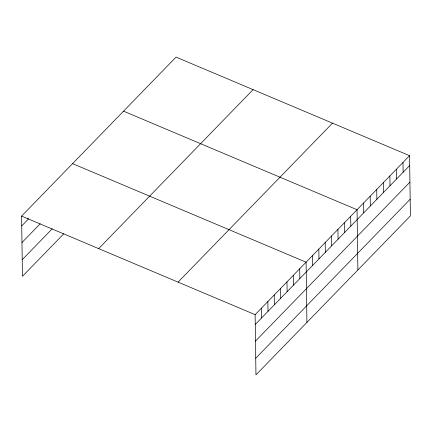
<?xml version="1.0" encoding="UTF-8"?>
<svg xmlns="http://www.w3.org/2000/svg" width="432" height="432" viewBox="0 0 432 432"><rect width="100%" height="100%" fill="white"/><g stroke="black" fill="none" stroke-linecap="round" stroke-linejoin="round"><path stroke-width="0.65" d="M63.85 233.701L22.442 276.329L21.6 216.103L176.04 57.116L409.558 155.671L410.4 215.897L255.96 374.884L255.123 314.658L409.558 155.671M21.735 225.92L28.107 219.359L28.091 218.052M21.967 242.557L40.171 223.819M22.21 259.697L52.24 228.776M98.663 248.627L253.098 89.64M178.06 282.134L332.5 123.147M255.258 324.47L409.698 165.483M255.49 341.107L409.93 182.12M255.728 358.247L410.168 199.26M123.53 111.17L357.048 209.725L357.89 269.951M72.565 163.636L306.088 262.192L306.925 322.418M21.6 216.103L255.123 314.658M402.997 162.427L403.132 172.238M396.43 169.182L396.571 178.999M389.869 175.937L390.004 185.755M383.303 182.698L383.443 192.51M376.742 189.454L376.877 199.271M370.175 196.209L370.316 206.026M363.614 202.97L363.749 212.782M350.681 216.281L350.816 226.098M344.309 222.842L344.444 232.659M337.937 229.397L338.078 239.215M331.565 235.958L331.706 245.776M325.199 242.514L325.334 252.331M318.827 249.075L318.962 258.892M312.455 255.631L312.595 265.448M299.716 268.747L299.851 278.564M293.344 275.308L293.479 285.125M286.972 281.864L287.113 291.681M280.606 288.425L280.741 298.237M274.234 294.98L274.369 304.798M267.862 301.541L268.002 311.353M261.49 308.097L261.63 317.914"/></g></svg>
